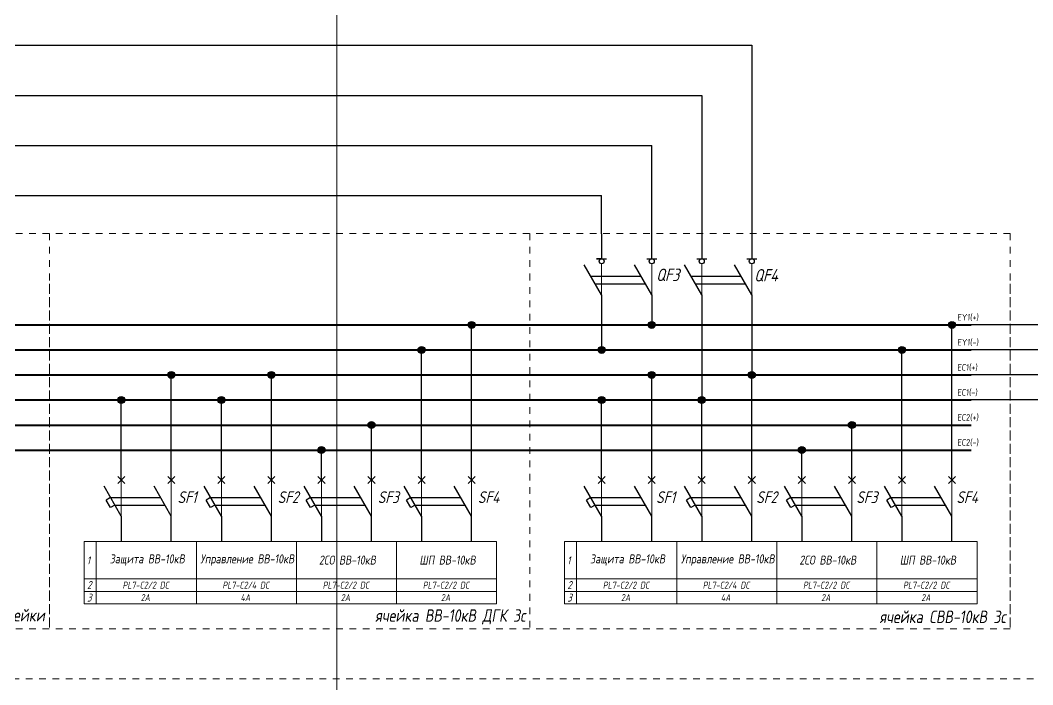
# Model space of a CAD drawing. Header units: millimetres. Extents: x 9 to 5215, y -207 to 4633.
# Drawn here: x 4573.7 to 4725.5, y 3894 to 3993.6 of the extents above; entities that cross this region are included whole.
import ezdxf

# ---------------------------------------------------------------- set-up
doc = ezdxf.new("R2010")
doc.units = ezdxf.units.MM
doc.linetypes.add('JIS_02_1.0', pattern=[2, 1, -1])
doc.layers.add('Разрывы', color=10, linetype='Continuous')
doc.layers.add('Рамка', color=1, linetype='Continuous', plot=False)
doc.styles.add('eskdw', font='GOST_ANT.TTF', dxfattribs={"oblique": 10})
doc.styles.get("Standard").update_dxf_attribs({"font": 'GOST_ANT.TTF', "oblique": 10, "height": 2.5})
doc.styles.add('Гост', font='GOST_ANT.TTF', dxfattribs={"oblique": 10, "height": 1.4})
doc.styles.add('Шины', font='gost_1.ttf', dxfattribs={"oblique": 5, "height": 1.2})

msp = doc.modelspace()

# ---------------------------------------------------------------- hatches: boundary and pattern name
for points in [[(4641.9, 3947.95, 1), (4640.85, 3947.95, 1)], [(4641.9, 3947.95, 1), (4640.85, 3947.95, 1)], [(4668.88, 3947.95, 1), (4667.83, 3947.95, 1)], [(4668.88, 3947.95, 1), (4667.83, 3947.95, 1)], [(4713.88, 3947.95, 1), (4712.83, 3947.95, 1)], [(4713.88, 3947.95, 1), (4712.83, 3947.95, 1)], [(4634.4, 3944.2, 1), (4633.35, 3944.2, 1)], [(4634.4, 3944.2, 1), (4633.35, 3944.2, 1)], [(4634.4, 3944.2, 1), (4633.35, 3944.2, 1)], [(4661.38, 3944.2, 1), (4660.33, 3944.2, 1)], [(4661.38, 3944.2, 1), (4660.33, 3944.2, 1)], [(4661.38, 3944.2, 1), (4660.33, 3944.2, 1)], [(4706.38, 3944.2, 1), (4705.33, 3944.2, 1)], [(4706.38, 3944.2, 1), (4705.33, 3944.2, 1)], [(4706.38, 3944.2, 1), (4705.33, 3944.2, 1)], [(4596.9, 3940.45, 1), (4595.85, 3940.45, 1)], [(4596.9, 3940.45, 1), (4595.85, 3940.45, 1)], [(4611.9, 3940.45, 1), (4610.85, 3940.45, 1)], [(4611.9, 3940.45, 1), (4610.85, 3940.45, 1)], [(4668.88, 3940.45, 1), (4667.83, 3940.45, 1)], [(4668.88, 3940.45, 1), (4667.83, 3940.45, 1)], [(4683.88, 3940.45, 1), (4682.83, 3940.45, 1)], [(4683.88, 3940.45, 1), (4682.83, 3940.45, 1)], [(4683.88, 3940.45, 1), (4682.83, 3940.45, 1)], [(4683.88, 3940.45, 1), (4682.83, 3940.45, 1)], [(4683.88, 3940.45, 1), (4682.83, 3940.45, 1)], [(4683.88, 3940.45, 1), (4682.83, 3940.45, 1)], [(4589.4, 3936.7, 1), (4588.35, 3936.7, 1)], [(4589.4, 3936.7, 1), (4588.35, 3936.7, 1)], [(4589.4, 3936.7, 1), (4588.35, 3936.7, 1)], [(4604.4, 3936.7, 1), (4603.35, 3936.7, 1)], [(4604.4, 3936.7, 1), (4603.35, 3936.7, 1)], [(4604.4, 3936.7, 1), (4603.35, 3936.7, 1)], [(4661.38, 3936.7, 1), (4660.33, 3936.7, 1)], [(4661.38, 3936.7, 1), (4660.33, 3936.7, 1)], [(4661.38, 3936.7, 1), (4660.33, 3936.7, 1)], [(4676.38, 3936.7, 1), (4675.33, 3936.7, 1)], [(4676.38, 3936.7, 1), (4675.33, 3936.7, 1)], [(4676.38, 3936.7, 1), (4675.33, 3936.7, 1)], [(4676.38, 3936.7, 1), (4675.33, 3936.7, 1)], [(4676.38, 3936.7, 1), (4675.33, 3936.7, 1)], [(4676.38, 3936.7, 1), (4675.33, 3936.7, 1)], [(4676.38, 3936.7, 1), (4675.33, 3936.7, 1)], [(4676.38, 3936.7, 1), (4675.33, 3936.7, 1)], [(4676.38, 3936.7, 1), (4675.33, 3936.7, 1)], [(4626.9, 3932.95, 1), (4625.85, 3932.95, 1)], [(4626.9, 3932.95, 1), (4625.85, 3932.95, 1)], [(4698.88, 3932.95, 1), (4697.83, 3932.95, 1)], [(4698.88, 3932.95, 1), (4697.83, 3932.95, 1)], [(4619.4, 3929.2, 1), (4618.35, 3929.2, 1)], [(4619.4, 3929.2, 1), (4618.35, 3929.2, 1)], [(4619.4, 3929.2, 1), (4618.35, 3929.2, 1)], [(4691.38, 3929.2, 1), (4690.33, 3929.2, 1)], [(4691.38, 3929.2, 1), (4690.33, 3929.2, 1)], [(4691.38, 3929.2, 1), (4690.33, 3929.2, 1)]]:
    msp.add_hatch(color=256).paths.add_polyline_path(points)

# ---------------------------------------------------------------- linework, layer by layer
for p, q in [((4425.43, 3989.85), (4683.36, 3989.85)), ((4683.36, 3989.85), (4683.36, 3957.87)), ((4417.93, 3982.35), (4675.86, 3982.35)), ((4675.86, 3982.35), (4675.86, 3957.87)), ((4293.21, 3974.85), (4668.36, 3974.85)), ((4668.36, 3957.87), (4668.36, 3974.85)), ((4402.93, 3967.35), (4660.86, 3967.35)), ((4660.86, 3961.62), (4660.86, 3967.35)), ((4660.86, 3961.62), (4660.86, 3957.87)), ((4660.86, 3957.87), (4660.11, 3957.87)), ((4660.11, 3957.87), (4661.61, 3957.87)), ((4667.61, 3957.87), (4669.11, 3957.87)), ((4675.11, 3957.87), (4676.61, 3957.87)), ((4682.61, 3957.87), (4684.11, 3957.87)), ((4660.86, 3952.44), (4658.26, 3956.94)), ((4658.91, 3955.81), (4658.91, 3955.81)), ((4658.91, 3955.81), (4658.91, 3955.81)), ((4668.36, 3952.44), (4665.76, 3956.94)), ((4666.41, 3955.81), (4666.41, 3955.81)), ((4675.86, 3952.44), (4673.26, 3956.94)), ((4673.91, 3955.81), (4673.91, 3955.81)), ((4673.91, 3955.81), (4673.91, 3955.81)), ((4683.36, 3952.44), (4680.76, 3956.94)), ((4681.41, 3955.81), (4681.41, 3955.81)), ((4659.23, 3955.25), (4666.73, 3955.25)), ((4674.23, 3955.25), (4681.73, 3955.25)), ((4659.88, 3954.13), (4667.38, 3954.13)), ((4674.88, 3954.13), (4682.38, 3954.13)), ((4660.86, 3952.44), (4660.86, 3944.2)), ((4668.36, 3952.44), (4668.36, 3947.95)), ((4675.86, 3952.44), (4675.86, 3944.2)), ((4683.36, 3952.44), (4683.36, 3947.94)), ((4641.37, 3928.45), (4641.37, 3947.95)), ((4683.36, 3947.94), (4683.36, 3940.45)), ((4713.36, 3928.45), (4713.36, 3947.95)), ((4729.57, 3947.95), (4716.23, 3947.95)), ((4633.87, 3928.45), (4633.87, 3944.2)), ((4675.86, 3944.2), (4675.86, 3936.7)), ((4705.86, 3928.45), (4705.86, 3944.2)), ((4729.57, 3944.2), (4716.23, 3944.2)), ((4596.37, 3928.45), (4596.37, 3940.45)), ((4611.37, 3928.45), (4611.37, 3940.45)), ((4668.36, 3928.45), (4668.36, 3940.45)), ((4683.36, 3928.45), (4683.36, 3940.45)), ((4729.57, 3940.45), (4716.23, 3940.45)), ((4588.87, 3928.45), (4588.87, 3936.7)), ((4603.87, 3928.45), (4603.87, 3936.7)), ((4660.86, 3928.45), (4660.86, 3936.7)), ((4675.86, 3928.45), (4675.86, 3936.7)), ((4729.57, 3936.7), (4716.23, 3936.7)), ((4626.37, 3928.45), (4626.37, 3932.95)), ((4626.37, 3928.45), (4626.37, 3932.95)), ((4626.37, 3928.45), (4626.37, 3932.95)), ((4698.36, 3928.45), (4698.36, 3932.95)), ((4698.36, 3928.45), (4698.36, 3932.95)), ((4698.36, 3928.45), (4698.36, 3932.95)), ((4588.87, 3924.7), (4588.87, 3928.45)), ((4596.37, 3924.7), (4596.37, 3928.45)), ((4596.37, 3924.7), (4596.37, 3928.45)), ((4603.87, 3924.7), (4603.87, 3928.45)), ((4611.37, 3924.7), (4611.37, 3928.45)), ((4611.37, 3924.7), (4611.37, 3928.45)), ((4618.87, 3928.45), (4618.87, 3929.2)), ((4618.87, 3928.45), (4618.87, 3929.2)), ((4618.87, 3924.7), (4618.87, 3928.45)), ((4626.37, 3924.7), (4626.37, 3928.45)), ((4626.37, 3924.7), (4626.37, 3928.45)), ((4633.87, 3924.7), (4633.87, 3928.45)), ((4641.37, 3924.7), (4641.37, 3928.45)), ((4641.37, 3924.7), (4641.37, 3928.45)), ((4660.86, 3924.7), (4660.86, 3928.45)), ((4668.36, 3924.7), (4668.36, 3928.45)), ((4668.36, 3924.7), (4668.36, 3928.45)), ((4675.86, 3924.7), (4675.86, 3928.45)), ((4683.36, 3924.7), (4683.36, 3928.45)), ((4683.36, 3924.7), (4683.36, 3928.45)), ((4690.86, 3928.45), (4690.86, 3929.2)), ((4690.86, 3928.45), (4690.86, 3929.2)), ((4690.86, 3924.7), (4690.86, 3928.45)), ((4698.36, 3924.7), (4698.36, 3928.45)), ((4698.36, 3924.7), (4698.36, 3928.45)), ((4705.86, 3924.7), (4705.86, 3928.45)), ((4713.36, 3929.2), (4716.23, 3929.2)), ((4713.36, 3924.7), (4713.36, 3928.45)), ((4713.36, 3924.7), (4713.36, 3928.45)), ((4588.34, 3924.17), (4589.4, 3925.23)), ((4589.4, 3924.17), (4588.34, 3925.23)), ((4595.84, 3924.17), (4596.9, 3925.23)), ((4596.9, 3924.17), (4595.84, 3925.23)), ((4603.34, 3924.17), (4604.4, 3925.23)), ((4604.4, 3924.17), (4603.34, 3925.23)), ((4610.84, 3924.17), (4611.9, 3925.23)), ((4611.9, 3924.17), (4610.84, 3925.23)), ((4618.34, 3924.17), (4619.4, 3925.23)), ((4619.4, 3924.17), (4618.34, 3925.23)), ((4625.84, 3924.17), (4626.9, 3925.23)), ((4626.9, 3924.17), (4625.84, 3925.23)), ((4633.34, 3924.17), (4634.4, 3925.23)), ((4634.4, 3924.17), (4633.34, 3925.23)), ((4640.84, 3924.17), (4641.9, 3925.23)), ((4641.9, 3924.17), (4640.84, 3925.23)), ((4660.33, 3924.17), (4661.39, 3925.23)), ((4661.39, 3924.17), (4660.33, 3925.23)), ((4667.83, 3924.17), (4668.89, 3925.23)), ((4668.89, 3924.17), (4667.83, 3925.23)), ((4675.33, 3924.17), (4676.39, 3925.23)), ((4676.39, 3924.17), (4675.33, 3925.23)), ((4682.83, 3924.17), (4683.89, 3925.23)), ((4683.89, 3924.17), (4682.83, 3925.23)), ((4690.33, 3924.17), (4691.39, 3925.23)), ((4691.39, 3924.17), (4690.33, 3925.23)), ((4697.83, 3924.17), (4698.89, 3925.23)), ((4698.89, 3924.17), (4697.83, 3925.23)), ((4705.33, 3924.17), (4706.39, 3925.23)), ((4706.39, 3924.17), (4705.33, 3925.23)), ((4712.83, 3924.17), (4713.89, 3925.23)), ((4713.89, 3924.17), (4712.83, 3925.23)), ((4588.87, 3919.27), (4586.28, 3923.77)), ((4596.37, 3919.27), (4593.78, 3923.77)), ((4594.42, 3922.65), (4594.42, 3922.65)), ((4603.87, 3919.27), (4601.28, 3923.77)), ((4611.37, 3919.27), (4608.78, 3923.77)), ((4609.42, 3922.65), (4609.42, 3922.65)), ((4618.87, 3919.27), (4616.28, 3923.77)), ((4626.37, 3919.27), (4623.78, 3923.77)), ((4624.42, 3922.65), (4624.42, 3922.65)), ((4633.87, 3919.27), (4631.28, 3923.77)), ((4641.37, 3919.27), (4638.78, 3923.77)), ((4639.42, 3922.65), (4639.42, 3922.65)), ((4660.86, 3919.27), (4658.26, 3923.77)), ((4668.36, 3919.27), (4665.76, 3923.77)), ((4666.41, 3922.65), (4666.41, 3922.65)), ((4675.86, 3919.27), (4673.26, 3923.77)), ((4683.36, 3919.27), (4680.76, 3923.77)), ((4681.41, 3922.65), (4681.41, 3922.65)), ((4690.86, 3919.27), (4688.26, 3923.77)), ((4698.36, 3919.27), (4695.76, 3923.77)), ((4696.41, 3922.65), (4696.41, 3922.65)), ((4705.86, 3919.27), (4703.26, 3923.77)), ((4713.36, 3919.27), (4710.76, 3923.77)), ((4711.41, 3922.65), (4711.41, 3922.65)), ((4587.25, 3922.09), (4586.6, 3921.71)), ((4587.25, 3920.59), (4586.6, 3921.71)), ((4587.25, 3922.09), (4594.75, 3922.09)), ((4587.9, 3920.96), (4587.25, 3920.59)), ((4587.9, 3920.96), (4595.4, 3920.96)), ((4602.25, 3922.09), (4601.6, 3921.71)), ((4602.25, 3920.59), (4601.6, 3921.71)), ((4602.25, 3922.09), (4609.75, 3922.09)), ((4602.9, 3920.96), (4602.25, 3920.59)), ((4602.9, 3920.96), (4610.4, 3920.96)), ((4617.25, 3922.09), (4616.6, 3921.71)), ((4617.25, 3920.59), (4616.6, 3921.71)), ((4617.25, 3922.09), (4624.75, 3922.09)), ((4617.9, 3920.96), (4617.25, 3920.59)), ((4617.9, 3920.96), (4625.4, 3920.96)), ((4632.25, 3922.09), (4631.6, 3921.71)), ((4632.25, 3920.59), (4631.6, 3921.71)), ((4632.25, 3922.09), (4639.75, 3922.09)), ((4632.9, 3920.96), (4632.25, 3920.59)), ((4632.9, 3920.96), (4640.4, 3920.96)), ((4659.23, 3922.09), (4658.58, 3921.71)), ((4659.23, 3920.59), (4658.58, 3921.71)), ((4659.23, 3922.09), (4666.73, 3922.09)), ((4659.88, 3920.96), (4659.23, 3920.59)), ((4659.88, 3920.96), (4667.38, 3920.96)), ((4674.23, 3922.09), (4673.58, 3921.71)), ((4674.23, 3920.59), (4673.58, 3921.71)), ((4674.23, 3922.09), (4681.73, 3922.09)), ((4674.88, 3920.96), (4674.23, 3920.59)), ((4674.88, 3920.96), (4682.38, 3920.96)), ((4689.23, 3922.09), (4688.58, 3921.71)), ((4689.23, 3920.59), (4688.58, 3921.71)), ((4689.23, 3922.09), (4696.73, 3922.09)), ((4689.88, 3920.96), (4689.23, 3920.59)), ((4689.88, 3920.96), (4697.38, 3920.96)), ((4704.23, 3922.09), (4703.58, 3921.71)), ((4704.23, 3920.59), (4703.58, 3921.71)), ((4704.23, 3922.09), (4711.73, 3922.09)), ((4704.88, 3920.96), (4704.23, 3920.59)), ((4704.88, 3920.96), (4712.38, 3920.96)), ((4588.87, 3919.27), (4588.87, 3915.52)), ((4596.37, 3915.52), (4596.37, 3919.27)), ((4603.87, 3919.27), (4603.87, 3915.52)), ((4611.37, 3915.52), (4611.37, 3919.27)), ((4618.87, 3919.27), (4618.87, 3915.52)), ((4626.37, 3915.52), (4626.37, 3919.27)), ((4633.87, 3919.27), (4633.87, 3915.52)), ((4641.37, 3915.52), (4641.37, 3919.27)), ((4660.86, 3919.27), (4660.86, 3915.52)), ((4668.36, 3915.52), (4668.36, 3919.27)), ((4675.86, 3919.27), (4675.86, 3915.52)), ((4683.36, 3915.52), (4683.36, 3919.27)), ((4690.86, 3919.27), (4690.86, 3915.52)), ((4698.36, 3915.52), (4698.36, 3919.27)), ((4705.86, 3919.27), (4705.86, 3915.52)), ((4713.36, 3915.52), (4713.36, 3919.27))]:
    msp.add_line(p, q)
at = {"linetype": 'JIS_02_1.0', "lineweight": 9}
for p, q in [((4722.07, 3961.63), (4392.16, 3961.63)), ((4650.09, 3961.63), (4650.09, 3902.4)), ((4722.07, 3961.63), (4722.07, 3902.4)), ((4578.1, 3954.13), (4578.1, 3902.4)), ((4722.07, 3902.4), (4392.16, 3902.4)), ((4939.57, 3894.9), (4519.57, 3894.9))]:
    msp.add_line(p, q, dxfattribs=at)
at = {"linetype": 'JIS_02_1.0', "lineweight": 15}
for p, q in [((4578.1, 3961.63), (4578.1, 3902.4)), ((4578.1, 3954.13), (4578.1, 3902.4)), ((4722.07, 3954.13), (4722.07, 3902.4))]:
    msp.add_line(p, q, dxfattribs=at)
at = {"lineweight": 40}
for p, q in [((4395.91, 3947.95), (4716.23, 3947.95)), ((4395.91, 3944.2), (4716.23, 3944.2)), ((4395.91, 3940.45), (4716.23, 3940.45)), ((4395.91, 3936.7), (4716.23, 3936.7)), ((4395.91, 3932.95), (4716.23, 3932.95)), ((4395.91, 3929.2), (4716.23, 3929.2))]:
    msp.add_line(p, q, dxfattribs=at)
at = {"lineweight": 9}
for p, q in [((4583.29, 3915.52), (4585.12, 3915.52)), ((4583.29, 3915.52), (4583.29, 3906.15)), ((4585.12, 3915.52), (4585.12, 3906.15)), ((4585.12, 3915.52), (4585.12, 3906.15)), ((4585.12, 3915.52), (4600.12, 3915.52)), ((4600.12, 3915.52), (4600.12, 3906.15)), ((4600.12, 3915.52), (4600.12, 3906.15)), ((4600.12, 3915.52), (4615.12, 3915.52)), ((4615.12, 3915.52), (4615.12, 3906.15)), ((4615.12, 3915.52), (4615.12, 3906.15)), ((4615.12, 3915.52), (4630.12, 3915.52)), ((4615.12, 3915.52), (4615.12, 3906.15)), ((4630.12, 3915.52), (4630.12, 3906.15)), ((4630.12, 3915.52), (4645.12, 3915.52)), ((4645.12, 3915.52), (4645.12, 3906.15)), ((4655.27, 3915.52), (4657.11, 3915.52)), ((4655.27, 3915.52), (4655.27, 3906.15)), ((4657.11, 3915.52), (4657.11, 3906.15)), ((4657.11, 3915.52), (4657.11, 3906.15)), ((4657.11, 3915.52), (4672.11, 3915.52)), ((4672.11, 3915.52), (4672.11, 3906.15)), ((4672.11, 3915.52), (4672.11, 3906.15)), ((4672.11, 3915.52), (4687.11, 3915.52)), ((4687.11, 3915.52), (4687.11, 3906.15)), ((4687.11, 3915.52), (4687.11, 3906.15)), ((4687.11, 3915.52), (4702.11, 3915.52)), ((4687.11, 3915.52), (4687.11, 3906.15)), ((4702.11, 3915.52), (4702.11, 3906.15)), ((4702.11, 3915.52), (4717.11, 3915.52)), ((4717.11, 3915.52), (4717.11, 3906.15)), ((4585.12, 3911.77), (4585.12, 3906.15)), ((4585.12, 3911.77), (4585.12, 3906.15)), ((4585.12, 3911.77), (4585.12, 3906.15)), ((4600.12, 3911.77), (4600.12, 3906.15)), ((4600.12, 3911.77), (4600.12, 3906.15)), ((4600.12, 3911.77), (4600.12, 3906.15)), ((4615.12, 3911.77), (4615.12, 3906.15)), ((4615.12, 3911.77), (4615.12, 3906.15)), ((4615.12, 3911.77), (4615.12, 3906.15)), ((4657.11, 3911.77), (4657.11, 3906.15)), ((4657.11, 3911.77), (4657.11, 3906.15)), ((4657.11, 3911.77), (4657.11, 3906.15)), ((4672.11, 3911.77), (4672.11, 3906.15)), ((4672.11, 3911.77), (4672.11, 3906.15)), ((4672.11, 3911.77), (4672.11, 3906.15)), ((4687.11, 3911.77), (4687.11, 3906.15)), ((4687.11, 3911.77), (4687.11, 3906.15)), ((4687.11, 3911.77), (4687.11, 3906.15)), ((4583.29, 3909.9), (4645.12, 3909.9)), ((4655.27, 3909.9), (4717.11, 3909.9)), ((4583.29, 3908.02), (4585.12, 3908.02)), ((4585.12, 3908.02), (4600.12, 3908.02)), ((4600.12, 3908.02), (4615.12, 3908.02)), ((4615.12, 3908.02), (4630.12, 3908.02)), ((4630.12, 3908.02), (4645.12, 3908.02)), ((4655.27, 3908.02), (4657.11, 3908.02)), ((4657.11, 3908.02), (4672.11, 3908.02)), ((4672.11, 3908.02), (4687.11, 3908.02)), ((4687.11, 3908.02), (4702.11, 3908.02)), ((4702.11, 3908.02), (4717.11, 3908.02)), ((4583.29, 3906.15), (4585.12, 3906.15)), ((4585.12, 3906.15), (4600.12, 3906.15)), ((4600.12, 3906.15), (4615.12, 3906.15)), ((4615.12, 3906.15), (4630.12, 3906.15)), ((4630.12, 3906.15), (4645.12, 3906.15)), ((4655.27, 3906.15), (4657.11, 3906.15)), ((4657.11, 3906.15), (4672.11, 3906.15)), ((4672.11, 3906.15), (4687.11, 3906.15)), ((4687.11, 3906.15), (4702.11, 3906.15)), ((4702.11, 3906.15), (4717.11, 3906.15))]:
    msp.add_line(p, q, dxfattribs=at)
for centre, radius in [((4660.86, 3957.49), 0.375), ((4668.36, 3957.49), 0.375), ((4675.86, 3957.49), 0.375), ((4683.36, 3957.49), 0.375), ((4641.37, 3947.95), 0.525), ((4641.37, 3947.95), 0.525), ((4668.36, 3947.95), 0.525), ((4668.36, 3947.95), 0.525), ((4713.36, 3947.95), 0.525), ((4713.36, 3947.95), 0.525), ((4633.87, 3944.2), 0.525), ((4633.87, 3944.2), 0.525), ((4633.87, 3944.2), 0.525), ((4660.86, 3944.2), 0.525), ((4660.86, 3944.2), 0.525), ((4660.86, 3944.2), 0.525), ((4705.86, 3944.2), 0.525), ((4705.86, 3944.2), 0.525), ((4705.86, 3944.2), 0.525), ((4596.37, 3940.45), 0.525), ((4596.37, 3940.45), 0.525), ((4611.37, 3940.45), 0.525), ((4611.37, 3940.45), 0.525), ((4668.36, 3940.45), 0.525), ((4668.36, 3940.45), 0.525), ((4683.36, 3940.45), 0.525), ((4683.36, 3940.45), 0.525), ((4683.36, 3940.45), 0.525), ((4683.36, 3940.45), 0.525), ((4683.36, 3940.45), 0.525), ((4683.36, 3940.45), 0.525), ((4588.87, 3936.7), 0.525), ((4588.87, 3936.7), 0.525), ((4588.87, 3936.7), 0.525), ((4603.87, 3936.7), 0.525), ((4603.87, 3936.7), 0.525), ((4603.87, 3936.7), 0.525), ((4660.86, 3936.7), 0.525), ((4660.86, 3936.7), 0.525), ((4660.86, 3936.7), 0.525), ((4675.86, 3936.7), 0.525), ((4675.86, 3936.7), 0.525), ((4675.86, 3936.7), 0.525), ((4675.86, 3936.7), 0.525), ((4675.86, 3936.7), 0.525), ((4675.86, 3936.7), 0.525), ((4675.86, 3936.7), 0.525), ((4675.86, 3936.7), 0.525), ((4675.86, 3936.7), 0.525), ((4626.37, 3932.95), 0.525), ((4626.37, 3932.95), 0.525), ((4698.36, 3932.95), 0.525), ((4698.36, 3932.95), 0.525), ((4618.87, 3929.2), 0.525), ((4618.87, 3929.2), 0.525), ((4618.87, 3929.2), 0.525), ((4690.86, 3929.2), 0.525), ((4690.86, 3929.2), 0.525), ((4690.86, 3929.2), 0.525)]:
    msp.add_circle(centre, radius)
at = {"layer": 'Разрывы', "lineweight": 13}
for p, q in [((4660.86, 3957.12), (4660.86, 3952.44)), ((4668.36, 3957.12), (4668.36, 3952.44)), ((4675.86, 3957.12), (4675.86, 3952.44)), ((4683.36, 3957.12), (4683.36, 3952.44)), ((4588.87, 3924.7), (4588.87, 3919.27)), ((4596.37, 3924.7), (4596.37, 3919.27)), ((4603.87, 3924.7), (4603.87, 3919.27)), ((4611.37, 3924.7), (4611.37, 3919.27)), ((4618.87, 3924.7), (4618.87, 3919.27)), ((4626.37, 3924.7), (4626.37, 3919.27)), ((4633.87, 3924.7), (4633.87, 3919.27)), ((4641.37, 3924.7), (4641.37, 3919.27)), ((4660.86, 3924.7), (4660.86, 3919.27)), ((4668.36, 3924.7), (4668.36, 3919.27)), ((4675.86, 3924.7), (4675.86, 3919.27)), ((4683.36, 3924.7), (4683.36, 3919.27)), ((4690.86, 3924.7), (4690.86, 3919.27)), ((4698.36, 3924.7), (4698.36, 3919.27)), ((4705.86, 3924.7), (4705.86, 3919.27)), ((4713.36, 3924.7), (4713.36, 3919.27))]:
    msp.add_line(p, q, dxfattribs=at)
at = {"layer": 'Рамка', "lineweight": 9}
msp.add_line((4621.18, 3793.03), (4621.18, 4003.03), dxfattribs=at)

# ---------------------------------------------------------------- texts
at = {"style": 'eskdw', "oblique": 15}
for s, height, p in [('QF3', 1.875, (4669.02, 3954.51)), ('QF4', 1.875, (4683.71, 3954.45)), ('SF1', 1.766, (4597.3, 3921.25)), ('SF2', 1.766, (4612.3, 3921.25)), ('SF3', 1.766, (4627.3, 3921.25)), ('SF4', 1.766, (4642.3, 3921.25)), ('SF1', 1.766, (4669.02, 3921.25)), ('SF2', 1.766, (4684.02, 3921.25)), ('SF3', 1.766, (4699.02, 3921.25)), ('SF4', 1.766, (4714.02, 3921.25))]:
    msp.add_text(s, height=height, dxfattribs=at).set_placement(p)
at = {"lineweight": 9, "style": 'eskdw', "oblique": 15}
for s, p in [('1', (4583.7, 3912.07)), ('1', (4655.68, 3912.07)), ('2', (4583.73, 3908.37)), ('2', (4655.71, 3908.37)), ('3', (4583.73, 3906.49)), ('3', (4655.71, 3906.49))]:
    msp.add_text(s, height=1.2, dxfattribs=at).set_placement(p)
at = {"lineweight": 9, "char_height": 0.9, "attachment_point": 1, "style": 'Шины'}
for s, insert in [(' {\\H1.0833x;EY1(+)}', (4713.58, 3949.59)), (' {\\H1.0833x;EY1(-)}', (4713.58, 3945.84)), (' {\\H1.0833x;EC1(+)}', (4713.58, 3942.09)), (' {\\H1.0833x;EC1(-)}', (4713.58, 3938.34)), (' {\\H1.0833x;EC2(+)}', (4713.58, 3934.59)), (' {\\H1.0833x;EC2(-)}', (4713.58, 3930.84))]:
    msp.add_mtext_dynamic_manual_height_columns(s, width=7.2274, gutter_width=6, heights=[0], dxfattribs=dict(at, insert=insert))
at = {"lineweight": 9, "attachment_point": 5}
for s, insert, char_height, width in [('Защита ВВ-10кВ', (4592.76, 3912.71), 1.35, 17.0098), ('Управление ВВ-10кВ', (4607.76, 3912.71), 1.35, 17.0098), ('2СО ВВ-10кВ', (4622.76, 3912.71), 1.35, 17.0098), ('ШП ВВ-10кВ', (4637.76, 3912.71), 1.35, 17.0098), ('Защита ВВ-10кВ', (4664.75, 3912.71), 1.35, 17.0098), ('Управление ВВ-10кВ', (4679.75, 3912.71), 1.35, 17.0098), ('2СО ВВ-10кВ', (4694.75, 3912.71), 1.35, 17.0098), ('ШП ВВ-10кВ', (4709.75, 3912.71), 1.35, 17.0098), ('\\A1;{\\fGOST 2.304 type A|b0|i0|c0|p34;PL7-C\\fGOST 2.304 type A|b0|i0|c204|p34;2\\fGOST 2.304 type A|b0|i0|c0|p34;/2 DC}', (4592.54, 3908.96), 1.05, 15), ('\\A1;{\\fGOST 2.304 type A|b0|i0|c0|p34;PL7-C\\fGOST 2.304 type A|b0|i0|c204|p34;2\\fGOST 2.304 type A|b0|i0|c0|p34;/\\fGOST 2.304 type A|b0|i0|c204|p34;4\\fGOST 2.304 type A|b0|i0|c0|p34; DC}', (4607.54, 3908.96), 1.05, 15), ('\\A1;{\\fGOST 2.304 type A|b0|i0|c0|p34;PL7-C\\fGOST 2.304 type A|b0|i0|c204|p34;2\\fGOST 2.304 type A|b0|i0|c0|p34;/2 DC}', (4622.54, 3908.96), 1.05, 15), ('\\A1;{\\fGOST 2.304 type A|b0|i0|c0|p34;PL7-C\\fGOST 2.304 type A|b0|i0|c204|p34;2\\fGOST 2.304 type A|b0|i0|c0|p34;/2 DC}', (4637.54, 3908.96), 1.05, 15), ('\\A1;{\\fGOST 2.304 type A|b0|i0|c0|p34;PL7-C\\fGOST 2.304 type A|b0|i0|c204|p34;2\\fGOST 2.304 type A|b0|i0|c0|p34;/2 DC}', (4664.52, 3908.96), 1.05, 15), ('\\A1;{\\fGOST 2.304 type A|b0|i0|c0|p34;PL7-C\\fGOST 2.304 type A|b0|i0|c204|p34;2\\fGOST 2.304 type A|b0|i0|c0|p34;/\\fGOST 2.304 type A|b0|i0|c204|p34;4\\fGOST 2.304 type A|b0|i0|c0|p34; DC}', (4679.52, 3908.96), 1.05, 15), ('\\A1;{\\fGOST 2.304 type A|b0|i0|c0|p34;PL7-C\\fGOST 2.304 type A|b0|i0|c204|p34;2\\fGOST 2.304 type A|b0|i0|c0|p34;/2 DC}', (4694.52, 3908.96), 1.05, 15), ('\\A1;{\\fGOST 2.304 type A|b0|i0|c0|p34;PL7-C\\fGOST 2.304 type A|b0|i0|c204|p34;2\\fGOST 2.304 type A|b0|i0|c0|p34;/2 DC}', (4709.52, 3908.96), 1.05, 15), ('{\\fGOST 2.304 type A|b0|i0|c204|p34;2А}', (4592.47, 3907.09), 1.05, 15), ('{\\fGOST 2.304 type A|b0|i0|c204|p34;4А}', (4607.47, 3907.09), 1.05, 15), ('{\\fGOST 2.304 type A|b0|i0|c204|p34;2А}', (4622.47, 3907.09), 1.05, 15), ('{\\fGOST 2.304 type A|b0|i0|c204|p34;2А}', (4637.47, 3907.09), 1.05, 15), ('{\\fGOST 2.304 type A|b0|i0|c204|p34;2А}', (4664.45, 3907.09), 1.05, 15), ('{\\fGOST 2.304 type A|b0|i0|c204|p34;4А}', (4679.45, 3907.09), 1.05, 15), ('{\\fGOST 2.304 type A|b0|i0|c204|p34;2А}', (4694.45, 3907.09), 1.05, 15), ('{\\fGOST 2.304 type A|b0|i0|c204|p34;2А}', (4709.45, 3907.09), 1.05, 15)]:
    msp.add_mtext(s, dxfattribs=dict(at, insert=insert, char_height=char_height, width=width))
at = {"char_height": 1.875, "attachment_point": 6, "style": 'Гост'}
for s, width, insert in [('ячейки ВВ-10кВ КЛ-85...75, резервные ячейки', 64.5026, (4577.42, 3904.21)), ('ячейка ВВ-10кВ ДГК 3с', 37.4467, (4649.41, 3904.21)), ('ячейка СВВ-10кВ 3с', 37.4467, (4721.39, 3904.21))]:
    msp.add_mtext_dynamic_manual_height_columns(s, width=width, gutter_width=7, heights=[0], dxfattribs=dict(at, insert=insert))

doc.saveas('drawing.dxf')
